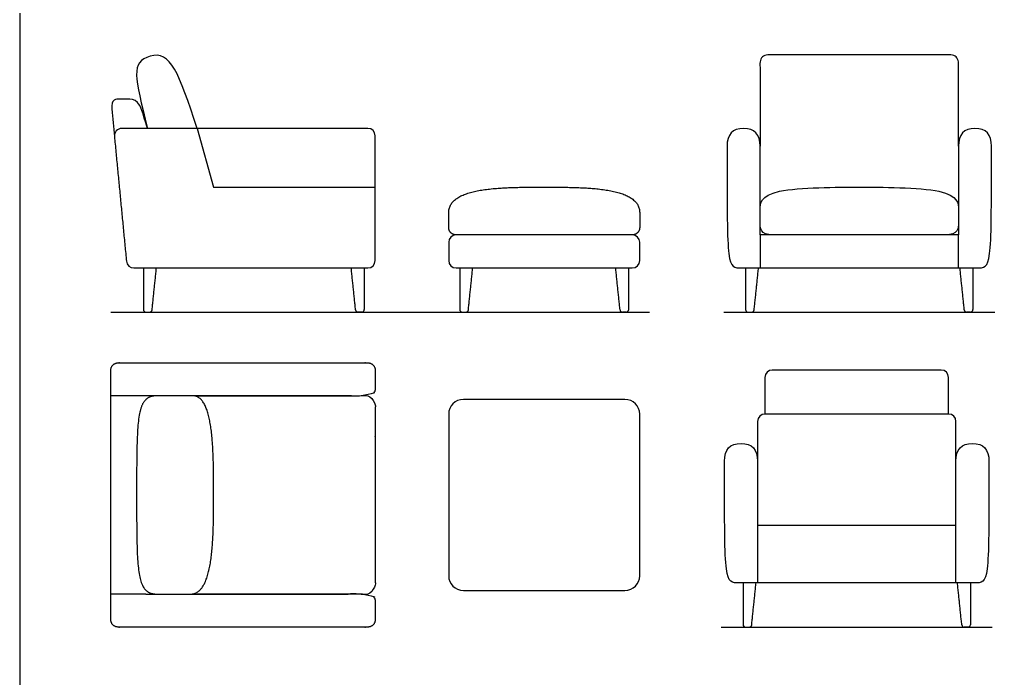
# Model space of a CAD drawing. Header units: millimetres. Extents: x 0.1 to 16.7, y -0.4 to 19.7.
# Drawn here: x 0.12 to 3.551, y 12.323 to 14.6 of the extents above; entities that cross this region are included whole.
import ezdxf

# ---------------------------------------------------------------- set-up
doc = ezdxf.new("R2010")
doc.units = ezdxf.units.MM
for name, color, linetype, true_color in [('AG-DETAIL-DIAGRAM', 7, 'Continuous', 0xccff66), ('AG-DETAILS', 7, 'Continuous', 0x66ffff), ('AG-DIAGRAM', 7, 'Continuous', 0xfecc66), ('AG-FURNITURE', 7, 'Continuous', 0x66ccff), ('X-VPRT', 6, 'Continuous', 0xff00ff)]:
    doc.layers.add(name, color=color, linetype=linetype, true_color=true_color)

msp = doc.modelspace()

# ---------------------------------------------------------------- linework, layer by layer
at = {"layer": 'AG-DETAIL-DIAGRAM'}
msp.add_lwpolyline([(0.733, 14.224), (0.7902, 14.0208), (1.349, 14.0208)], dxfattribs=at)
at = {"layer": 'AG-DETAILS'}
for p, q in [((2.6798, 13.8557), (2.6798, 13.7414)), ((3.3656, 13.7414), (3.3656, 13.8557)), ((2.6711, 13.0728), (2.6711, 12.6518)), ((3.3569, 12.6518), (3.3569, 13.0728))]:
    msp.add_line(p, q, dxfattribs=at)
msp.add_lwpolyline([(3.3569, 12.8505), (3.014, 12.8505), (2.6711, 12.8505)], dxfattribs=at)
at = {"layer": 'AG-DIAGRAM'}
for p, q in [((0.4346, 13.589), (2.2975, 13.589)), ((2.5542, 13.589), (3.4911, 13.589)), ((2.5456, 12.4994), (3.4824, 12.4994))]:
    msp.add_line(p, q, dxfattribs=at)
at = {"layer": 'AG-FURNITURE'}
for points in [[(0.556, 13.2992), (0.4346, 13.2992)], [(0.4346, 12.6134), (0.4346, 13.2992)], [(0.556, 12.6134), (0.4346, 12.6134)]]:
    msp.add_lwpolyline(points, dxfattribs=at)
for centre, radius, start, end in [((0.4724, 14.1986), 0.0254, 90, 185.5), ((1.3236, 14.1986), 0.0254, 0, 90), ((1.6284, 13.8303), 0.0254, 90, 180), ((2.238, 13.8303), 0.0254, 0, 90), ((0.514, 13.7668), 0.0254, 185.5, 270), ((1.3236, 13.7668), 0.0254, 270, 0), ((1.6284, 13.7668), 0.0254, 180, 270), ((2.238, 13.7668), 0.0254, 270, 0), ((0.5557, 13.5972), 0.00824, 180, 270), ((0.5691, 13.5972), 0.00824, 270, 354.0571), ((1.2893, 13.5972), 0.00824, 185.9429, 270), ((1.3027, 13.5972), 0.00824, 270, 0), ((1.6494, 13.5972), 0.00824, 180, 270), ((1.6628, 13.5972), 0.00824, 270, 354.0571), ((2.2037, 13.5972), 0.00824, 185.9429, 270), ((2.2171, 13.5972), 0.00824, 270, 0), ((2.6377, 13.5972), 0.00824, 180, 270), ((2.6511, 13.5972), 0.00824, 270, 354.0571), ((3.3942, 13.5972), 0.00824, 185.9429, 270), ((3.4076, 13.5972), 0.00824, 270, 0), ((2.7219, 13.363), 0.0254, 90, 180), ((3.3061, 13.363), 0.0254, 360, 90), ((1.6538, 13.2357), 0.0508, 90, 180), ((2.2126, 13.2357), 0.0508, 0, 90), ((2.6965, 13.2106), 0.0254, 90, 180), ((3.3315, 13.2106), 0.0254, 360, 90), ((1.6538, 12.6769), 0.0508, 180, 270), ((2.2126, 12.6769), 0.0508, 270, 0), ((2.6291, 12.5076), 0.00824, 180, 270), ((2.6425, 12.5076), 0.00824, 270, 354.0571), ((3.3855, 12.5076), 0.00824, 185.9429, 270), ((3.3989, 12.5076), 0.00824, 270, 0)]:
    msp.add_arc(centre, radius, start, end, dxfattribs=at)
for points, knots in [([(0.733, 14.224), (0.6704, 14.4163), (0.6413, 14.4951), (0.5705, 14.4737), (0.5029, 14.453), (0.5166, 14.4043), (0.5616, 14.224)], [-1.051115, -1.051115, -1.051115, -1.051115, 0.092872, 0.092872, 0.092872, 1.100489, 1.100489, 1.100489, 1.100489]), ([(0.5616, 14.224), (0.5446, 14.2798), (0.5304, 14.3256), (0.4878, 14.3256), (0.4732, 14.3256), (0.4346, 14.3256), (0.4379, 14.2912), (0.441, 14.2595), (0.444, 14.2278), (0.4471, 14.1961)], [0.0037478, 0.0037478, 0.0037478, 0.0037478, 0.1850645, 0.370129, 0.5551935, 0.740258, 0.740258, 0.740258, 0.9863857, 0.9863857, 0.9863857, 0.9863857]), ([(3.4291, 13.7414), (3.3021, 13.7414), (3.1624, 13.7414), (3.0227, 13.7414), (2.883, 13.7414), (2.7433, 13.7414), (2.6163, 13.7414), (2.5908, 13.7414), (2.5655, 13.7414), (2.5655, 13.9393), (2.5655, 14.1624), (2.5655, 14.2034), (2.5845, 14.224), (2.6226, 14.224), (2.6607, 14.224), (2.6798, 14.2034), (2.6798, 14.1624), (2.6798, 14.0601), (2.6798, 13.9579), (2.6798, 13.8557), (2.9084, 13.8557), (3.137, 13.8557), (3.3656, 13.8557), (3.3656, 13.9579), (3.3656, 14.0601), (3.3656, 14.1624), (3.3656, 14.2034), (3.3846, 14.224), (3.4227, 14.224), (3.4608, 14.224), (3.4799, 14.2034), (3.4799, 14.1624), (3.4799, 13.9393), (3.4799, 13.7414), (3.4545, 13.7414), (3.4291, 13.7414)], [1.895833, 1.895833, 1.895833, 1.895833, 3.270833, 3.270833, 3.270833, 4.645833, 4.645833, 4.645833, 5.398966, 6.152099, 6.152099, 6.152099, 6.541667, 6.541667, 6.541667, 6.931235, 6.931235, 6.931235, 7.9375, 7.9375, 7.9375, 10.1875, 10.1875, 10.1875, 11.193765, 11.193765, 11.193765, 11.583333, 11.583333, 11.583333, 11.972901, 11.972901, 11.972901, 12.726034, 13.479167, 13.479167, 13.479167, 13.479167]), ([(2.7252, 13.8557), (2.6798, 13.8557), (2.6798, 13.9053), (2.6798, 13.9347), (2.6798, 14.0208), (2.9492, 14.0208), (3.0227, 14.0208), (3.0961, 14.0208), (3.3656, 14.0208), (3.3656, 13.9347), (3.3656, 13.9053), (3.3656, 13.8557), (3.3201, 13.8557)], [-1.815711, -1.815711, -1.815711, -1.815711, -1.361783, -0.907855, -0.453928, 0, 0, 0, 0.453928, 0.907855, 1.361783, 1.815711, 1.815711, 1.815711, 1.815711]), ([(3.3569, 13.0728), (3.3569, 13.1139), (3.376, 13.1344), (3.4141, 13.1344), (3.4522, 13.1344), (3.4712, 13.1139), (3.4712, 13.0728), (3.4712, 12.8497), (3.4712, 12.6518), (3.4459, 12.6518), (3.4204, 12.6518), (3.2934, 12.6518), (3.1537, 12.6518), (3.014, 12.6518), (2.8743, 12.6518), (2.7346, 12.6518), (2.6076, 12.6518), (2.5822, 12.6518), (2.5568, 12.6518), (2.5568, 12.8497), (2.5568, 13.0728), (2.5568, 13.1139), (2.5759, 13.1344), (2.614, 13.1344), (2.6521, 13.1344), (2.6711, 13.1139), (2.6711, 13.0728)], [-0.389568, -0.389568, -0.389568, -0.389568, 0, 0, 0, 0.389568, 0.389568, 0.389568, 1.142701, 1.895833, 1.895833, 1.895833, 3.270833, 3.270833, 3.270833, 4.645833, 4.645833, 4.645833, 5.398966, 6.152099, 6.152099, 6.152099, 6.541667, 6.541667, 6.541667, 6.931235, 6.931235, 6.931235, 6.931235])]:
    msp.add_open_spline(points, degree=3, knots=knots, dxfattribs=at)
for points, weights, degree, knots in [([(3.3656, 14.1624), (3.3656, 14.404), (3.3656, 14.4526), (3.3656, 14.478), (3.3402, 14.478), (3.1687, 14.478), (3.0227, 14.478), (2.8766, 14.478), (2.7052, 14.478), (2.6798, 14.478), (2.6798, 14.4526), (2.6798, 14.404), (2.6798, 14.1624)], [1, 1, 1, 0.707106781187, 1, 1, 1, 1, 1, 0.707106781187, 1, 1, 1], 2, [0.098267, 0.098267, 0.098267, 0.416667, 0.416667, 0.547566, 0.547566, 1.5059, 1.5059, 2.464233, 2.464233, 2.595133, 2.595133, 2.913532, 2.913532, 2.913532]), ([(1.603, 13.9321), (1.603, 13.9151), (1.603, 13.8981), (1.603, 13.8811), (1.603, 13.8662), (1.6136, 13.8557), (1.6284, 13.8557), (1.73, 13.8557), (1.8316, 13.8557), (1.9332, 13.8557), (2.0348, 13.8557), (2.1364, 13.8557), (2.238, 13.8557), (2.2529, 13.8557), (2.2634, 13.8662), (2.2634, 13.8811), (2.2634, 13.8981), (2.2634, 13.9151), (2.2634, 13.9321), (2.2634, 14.0208), (2.0856, 14.0208), (1.9332, 14.0208), (1.7808, 14.0208), (1.603, 14.0208), (1.603, 13.9321)], [1, 1, 1, 1, 0.804737854124, 0.804737854124, 1, 1, 1, 1, 1, 1, 1, 0.804737854124, 0.804737854124, 1, 1, 1, 1, 1, 1, 1, 1, 1, 1], 3, [-5.054409, -5.054409, -5.054409, -5.054409, -4.886799, -4.886799, -4.886799, -4.7559, -4.7559, -4.7559, -3.7559, -3.7559, -3.7559, -2.7559, -2.7559, -2.7559, -2.625, -2.625, -2.625, -2.45739, -2.45739, -2.45739, -1.166667, -1.166667, -1.166667, 0.124057, 0.124057, 0.124057, 0.124057]), ([(0.4346, 13.2992), (0.4346, 13.3434), (0.4346, 13.3877), (0.4346, 13.4131), (0.46, 13.4131), (0.8918, 13.4131), (1.3236, 13.4131), (1.349, 13.4131), (1.349, 13.3877), (1.349, 13.3434), (1.349, 13.3246), (1.349, 13.2992), (1.3236, 13.2992), (0.96, 13.2992), (0.556, 13.2992)], [1, 1, 1, 0.707106781186, 1, 1, 1, 0.707106781187, 1, 1, 1, 0.707106781187, 1, 1, 1], 2, [12.407057, 12.407057, 12.407057, 12.69761, 12.69761, 12.82851, 12.82851, 15.661843, 15.661843, 15.792743, 15.792743, 16.083296, 16.083296, 16.214195, 16.214195, 18.600475, 18.600475, 18.600475]), ([(0.7181, 13.2992), (0.7902, 13.2992), (0.7902, 13.1097), (0.7902, 12.9573), (0.7902, 12.8049), (0.7902, 12.6134), (0.7109, 12.6134), (0.6465, 12.6134), (0.6295, 12.6134), (0.5948, 12.6134), (0.5239, 12.6134), (0.5239, 12.6843), (0.5239, 12.9573), (0.5239, 13.2304), (0.5239, 13.2992), (0.5948, 13.2992), (0.6295, 13.2992), (0.6465, 13.2992), (0.7181, 13.2992)], [1, 1, 1, 1, 1, 1, 1.03547531632, 1.03547531632, 1.03547531632, 1.03547531632, 1.03547531632, 1.03547531632, 1.03547531632, 1.03547531632, 1.03547531632, 1.03547531632, 1.03547531632, 1.03547531632, 1], 3, [-0.124057, -0.124057, -0.124057, -0.124057, 1.172353, 1.172353, 1.172353, 2.493197, 2.493197, 2.493197, 2.661546, 2.661546, 2.661546, 3.957963, 3.957963, 3.957963, 5.25438, 5.25438, 5.25438, 5.422744, 5.422744, 5.422744, 5.422744]), ([(0.7327, 13.2992), (1.2033, 13.2992), (1.3169, 13.2992), (1.349, 13.2992), (1.349, 13.267), (1.349, 12.9563), (1.349, 12.6455), (1.349, 12.6134), (1.3169, 12.6134), (1.2033, 12.6134), (0.7327, 12.6134)], [1, 1, 1, 0.707106781187, 1, 1, 1, 0.707106781187, 1, 1, 1], 2, [3.114671, 3.114671, 3.114671, 3.860226, 3.860226, 4.025728, 4.025728, 5.898337, 5.898337, 6.06384, 6.06384, 6.809394, 6.809394, 6.809394]), ([(0.556, 12.6134), (0.96, 12.6134), (1.3236, 12.6134), (1.349, 12.6134), (1.349, 12.588), (1.349, 12.5691), (1.349, 12.5248), (1.349, 12.4994), (1.3236, 12.4994), (0.8918, 12.4994), (0.46, 12.4994), (0.4346, 12.4994), (0.4346, 12.5248), (0.4346, 12.5691), (0.4346, 12.6134)], [1, 1, 1, 0.707106781187, 1, 1, 1, 0.707106781187, 1, 1, 1, 0.707106781187, 1, 1, 1], 2, [3.963639, 3.963639, 3.963639, 6.349919, 6.349919, 6.480818, 6.480818, 6.771371, 6.771371, 6.902271, 6.902271, 9.735604, 9.735604, 9.866504, 9.866504, 10.157057, 10.157057, 10.157057])]:
    msp.add_rational_spline(points, weights, degree=degree, knots=knots, dxfattribs=at)
for points in [[(1.3236, 14.224), (0.898, 14.224), (0.4724, 14.224)], [(0.4471, 14.1961), (0.4679, 13.9802), (0.4887, 13.7643)], [(1.349, 13.7668), (1.349, 13.9827), (1.349, 14.1986)], [(1.603, 13.8303), (1.603, 13.7985), (1.603, 13.7668)], [(2.238, 13.8557), (1.9332, 13.8557), (1.6284, 13.8557)], [(2.2634, 13.7668), (2.2634, 13.7985), (2.2634, 13.8303)], [(0.514, 13.7414), (0.9188, 13.7414), (1.3236, 13.7414)], [(0.5475, 13.7414), (0.5475, 13.6693), (0.5475, 13.5972)], [(0.5773, 13.5963), (0.5849, 13.6688), (0.5924, 13.7414)], [(1.2811, 13.5963), (1.2735, 13.6688), (1.266, 13.7414)], [(1.3109, 13.7414), (1.3109, 13.6693), (1.3109, 13.5972)], [(1.6284, 13.7414), (1.9332, 13.7414), (2.238, 13.7414)], [(1.6411, 13.7414), (1.6411, 13.6693), (1.6411, 13.5972)], [(1.671, 13.5963), (1.6785, 13.6688), (1.6861, 13.7414)], [(2.1955, 13.5963), (2.1879, 13.6688), (2.1804, 13.7414)], [(2.2253, 13.7414), (2.2253, 13.6693), (2.2253, 13.5972)], [(2.6295, 13.7414), (2.6295, 13.6693), (2.6295, 13.5972)], [(2.6593, 13.5963), (2.6669, 13.6688), (2.6744, 13.7414)], [(3.386, 13.5963), (3.3784, 13.6688), (3.3709, 13.7414)], [(3.4158, 13.7414), (3.4158, 13.6693), (3.4158, 13.5972)], [(0.5557, 13.589), (0.5624, 13.589), (0.5691, 13.589)], [(1.3027, 13.589), (1.296, 13.589), (1.2893, 13.589)], [(1.6494, 13.589), (1.6561, 13.589), (1.6628, 13.589)], [(2.2171, 13.589), (2.2104, 13.589), (2.2037, 13.589)], [(2.6377, 13.589), (2.6444, 13.589), (2.6511, 13.589)], [(3.4076, 13.589), (3.4009, 13.589), (3.3942, 13.589)], [(3.014, 13.3884), (2.868, 13.3884), (2.7219, 13.3884)], [(3.3061, 13.3884), (3.1601, 13.3884), (3.014, 13.3884)], [(2.6965, 13.363), (2.6965, 13.2995), (2.6965, 13.236)], [(3.3315, 13.236), (3.3315, 13.2995), (3.3315, 13.363)], [(2.2126, 13.2865), (1.9332, 13.2865), (1.6538, 13.2865)], [(1.603, 13.2357), (1.603, 12.9563), (1.603, 12.6769)], [(2.2634, 12.6769), (2.2634, 12.9563), (2.2634, 13.2357)], [(2.6711, 13.2106), (2.6711, 13.1417), (2.6711, 13.0728)], [(3.014, 13.236), (2.8553, 13.236), (2.6965, 13.236)], [(3.3315, 13.236), (3.1728, 13.236), (3.014, 13.236)], [(3.3569, 13.0728), (3.3569, 13.1417), (3.3569, 13.2106)], [(2.6209, 12.6518), (2.6209, 12.5797), (2.6209, 12.5076)], [(2.6507, 12.5068), (2.6583, 12.5793), (2.6658, 12.6518)], [(3.3773, 12.5068), (3.3698, 12.5793), (3.3622, 12.6518)], [(3.4072, 12.6518), (3.4072, 12.5797), (3.4072, 12.5076)], [(1.6538, 12.6261), (1.9332, 12.6261), (2.2126, 12.6261)], [(2.6291, 12.4994), (2.6358, 12.4994), (2.6425, 12.4994)], [(3.3989, 12.4994), (3.3922, 12.4994), (3.3855, 12.4994)]]:
    msp.add_open_spline(points, degree=2, dxfattribs=at)
at = {"layer": 'X-VPRT'}
msp.add_lwpolyline([(0.1201, 14.7077), (0.1201, 12.2693), (3.7777, 12.2693), (3.7777, 14.7077)], close=True, dxfattribs=at)

doc.saveas('drawing.dxf')
